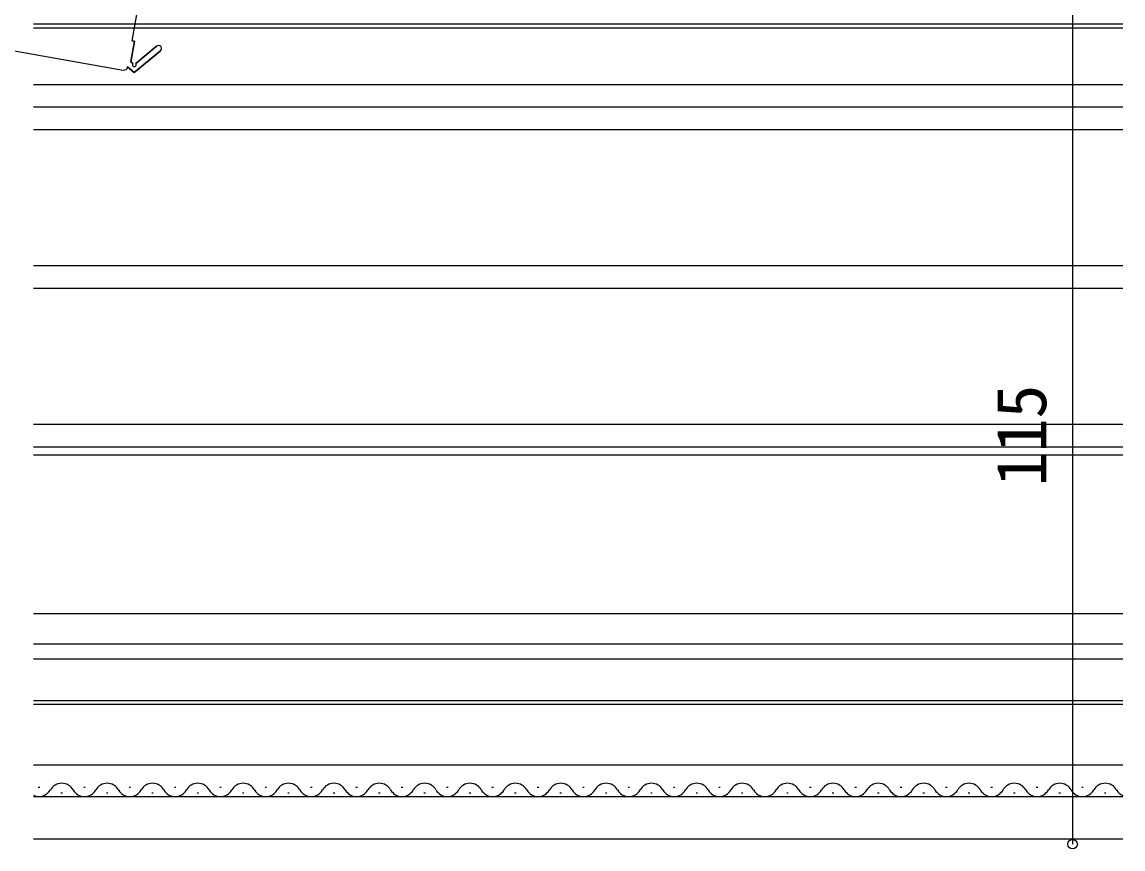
# Model space of a CAD drawing. Units: millimetres, scale not verified. Extents: x -525 to 525, y -783 to 778.
# Drawn here: x -311.9 to -166.2, y -481.5 to -372.1 of the extents above; entities that cross this region are included whole.
import ezdxf
from ezdxf.enums import TextEntityAlignment as Align

# ---------------------------------------------------------------- set-up
doc = ezdxf.new("R2010")
doc.units = ezdxf.units.MM
doc.header["$LTSCALE"] = 4
doc.layers.add('0-4_YKK_12', color=2, linetype='Continuous')
doc.layers.add('0-7_YKK_D', color=6, linetype='Continuous')
doc.styles.add('ＭＳ ゴシック', font='')
doc.styles.get('ＭＳ ゴシック').set_extended_font_data('MS Gothic')

msp = doc.modelspace()

# ---------------------------------------------------------------- linework, layer by layer
at = {"layer": '0-4_YKK_12'}
for p, q in [((-310.322, -372.388), (-166.236, -372.388)), ((-310.322, -372.888), (-166.236, -372.888)), ((-316.194, -375.367), (-298.467, -378.488)), ((-294.06, -375.345), (-296.808, -377.623)), ((-296.808, -377.623), (-294.06, -375.345)), ((-310.322, -380.388), (-166.236, -380.388)), ((-166.236, -383.387), (-310.322, -383.387)), ((-166.236, -386.388), (-310.322, -386.388)), ((-166.236, -404.388), (-310.322, -404.388)), ((-166.236, -407.388), (-310.322, -407.388)), ((-166.236, -425.383), (-310.322, -425.387)), ((-166.236, -428.388), (-310.322, -428.388)), ((-310.322, -429.388), (-166.236, -429.388)), ((-310.322, -450.388), (-166.236, -450.388)), ((-310.322, -454.388), (-166.236, -454.388)), ((-310.322, -456.388), (-166.236, -456.388)), ((-310.322, -461.888), (-166.236, -461.888)), ((-310.322, -462.388), (-166.236, -462.388)), ((-310.322, -470.388), (-166.236, -470.388)), ((-310.322, -474.588), (-166.236, -474.588)), ((-309.7, -473.328), (-309.5, -473.328)), ((-306.7, -474.088), (-306.5, -474.088)), ((-303.7, -473.328), (-303.5, -473.328)), ((-300.7, -474.088), (-300.5, -474.088)), ((-297.7, -473.328), (-297.5, -473.328)), ((-294.7, -474.088), (-294.5, -474.088)), ((-291.7, -473.328), (-291.5, -473.328)), ((-288.7, -474.088), (-288.5, -474.088)), ((-285.7, -473.328), (-285.5, -473.328)), ((-282.7, -474.088), (-282.5, -474.088)), ((-279.7, -473.328), (-279.5, -473.328)), ((-276.7, -474.088), (-276.5, -474.088)), ((-273.7, -473.328), (-273.5, -473.328)), ((-270.7, -474.088), (-270.5, -474.088)), ((-267.7, -473.328), (-267.5, -473.328)), ((-264.7, -474.088), (-264.5, -474.088)), ((-261.7, -473.328), (-261.5, -473.328)), ((-258.7, -474.088), (-258.5, -474.088)), ((-255.7, -473.328), (-255.5, -473.328)), ((-252.7, -474.088), (-252.5, -474.088)), ((-249.7, -473.328), (-249.5, -473.328)), ((-246.7, -474.088), (-246.5, -474.088)), ((-243.7, -473.328), (-243.5, -473.328)), ((-240.7, -474.088), (-240.5, -474.088)), ((-237.7, -473.328), (-237.5, -473.328)), ((-234.7, -474.088), (-234.5, -474.088)), ((-231.7, -473.328), (-231.5, -473.328)), ((-228.7, -474.088), (-228.5, -474.088)), ((-225.7, -473.328), (-225.5, -473.328)), ((-222.7, -474.088), (-222.5, -474.088)), ((-219.7, -473.328), (-219.5, -473.328)), ((-216.7, -474.088), (-216.5, -474.088)), ((-210.7, -474.088), (-210.5, -474.088)), ((-207.7, -473.328), (-207.5, -473.328)), ((-204.7, -474.088), (-204.5, -474.088)), ((-201.7, -473.328), (-201.5, -473.328)), ((-198.7, -474.088), (-198.5, -474.088)), ((-195.7, -473.328), (-195.5, -473.328)), ((-192.7, -474.088), (-192.5, -474.088)), ((-189.7, -473.328), (-189.5, -473.328)), ((-186.7, -474.088), (-186.5, -474.088)), ((-183.7, -473.328), (-183.5, -473.328)), ((-180.7, -474.088), (-180.5, -474.088)), ((-177.7, -473.328), (-177.5, -473.328)), ((-174.7, -474.088), (-174.5, -474.088)), ((-171.7, -473.328), (-171.5, -473.328)), ((-168.7, -474.088), (-168.5, -474.088)), ((-310.322, -480.188), (-166.236, -480.188))]:
    msp.add_line(p, q, dxfattribs=at)
for points in [[(-297.192, -377.622), (-297.462, -377.395), (-296.985, -374.687), (-297.281, -374.635), (-293.987, -355.923)], [(-297.281, -374.635), (-296.985, -374.687), (-297.462, -377.395), (-297.192, -377.622)], [(-297.888, -378.082), (-297.003, -378.824), (-293.55, -375.961)], [(-293.55, -375.961), (-297.003, -378.824), (-297.888, -378.082)]]:
    msp.add_lwpolyline(points, dxfattribs=at)
for centre, radius, start, end in [((-293.805, -375.653), 0.4, 309.65827, 129.65827), ((-293.805, -375.653), 0.4, 309.65827, 129.65827), ((-298.38, -377.995), 0.5, 260.01529, 350.01529), ((-297, -377.783), 0.25, 140.01529, 39.65827), ((-297, -377.783), 0.25, 140.01529, 39.65827), ((-306.6, -474.546), 1.718, 29.20254, 150.79746), ((-300.6, -474.546), 1.718, 29.20254, 150.79746), ((-294.6, -474.546), 1.718, 29.20254, 150.79746), ((-288.6, -474.546), 1.718, 29.20254, 150.79746), ((-282.6, -474.546), 1.718, 29.20254, 150.79746), ((-276.6, -474.546), 1.718, 29.20254, 150.79746), ((-270.6, -474.546), 1.718, 29.20254, 150.79746), ((-264.6, -474.546), 1.718, 29.20254, 150.79746), ((-258.6, -474.546), 1.718, 29.20254, 150.79746), ((-252.6, -474.546), 1.718, 29.20254, 150.79746), ((-246.6, -474.546), 1.718, 29.20254, 150.79746), ((-240.6, -474.546), 1.718, 29.20254, 150.79746), ((-234.6, -474.546), 1.718, 29.20254, 150.79746), ((-228.6, -474.546), 1.718, 29.20254, 150.79746), ((-222.6, -474.546), 1.718, 29.20254, 150.79746), ((-216.6, -474.546), 1.718, 29.20254, 150.79746), ((-210.6, -474.546), 1.718, 29.20254, 150.79746), ((-204.6, -474.546), 1.718, 29.20254, 150.79746), ((-198.6, -474.546), 1.718, 29.20254, 150.79746), ((-192.6, -474.546), 1.718, 29.20254, 150.79746), ((-186.6, -474.546), 1.718, 29.20254, 150.79746), ((-180.6, -474.546), 1.718, 29.20254, 150.79746), ((-174.6, -474.546), 1.718, 29.20254, 150.79746), ((-168.6, -474.546), 1.718, 29.20254, 150.79746), ((-309.6, -472.869), 1.718, 245.15024, 330.79746), ((-303.6, -472.869), 1.718, 209.20254, 330.79746), ((-297.6, -472.869), 1.718, 209.20254, 330.79746), ((-291.6, -472.869), 1.718, 209.20254, 330.79746), ((-285.6, -472.869), 1.718, 209.20254, 330.79746), ((-279.6, -472.869), 1.718, 209.20254, 330.79746), ((-273.6, -472.869), 1.718, 209.20254, 330.79746), ((-267.6, -472.869), 1.718, 209.20254, 330.79746), ((-261.6, -472.869), 1.718, 209.20254, 330.79746), ((-255.6, -472.869), 1.718, 209.20254, 330.79746), ((-249.6, -472.869), 1.718, 209.20254, 330.79746), ((-243.6, -472.869), 1.718, 209.20254, 330.79746), ((-237.6, -472.869), 1.718, 209.20254, 330.79746), ((-231.6, -472.869), 1.718, 209.20254, 330.79746), ((-225.6, -472.869), 1.718, 209.20254, 330.79746), ((-219.6, -472.869), 1.718, 209.20254, 330.79746), ((-213.6, -472.869), 1.718, 209.20254, 330.79746), ((-207.6, -472.869), 1.718, 209.20254, 330.79746), ((-201.6, -472.869), 1.718, 209.20254, 330.79746), ((-195.6, -472.869), 1.718, 209.20254, 330.79746), ((-189.6, -472.869), 1.718, 209.20254, 330.79746), ((-183.6, -472.869), 1.718, 209.20254, 330.79746), ((-177.6, -472.869), 1.718, 209.20254, 330.79746), ((-171.6, -472.869), 1.718, 209.20254, 330.79746), ((-165.6, -472.869), 1.718, 209.20254, 248.26569)]:
    msp.add_arc(centre, radius, start, end, dxfattribs=at)
at = {"layer": '0-7_YKK_D'}
msp.add_line((-172.91, -365.888), (-172.91, -480.888), dxfattribs=at)
msp.add_circle((-172.91, -480.888), 0.637, dxfattribs=at)

# ---------------------------------------------------------------- texts
at = {"layer": '0-7_YKK_D', "style": 'ＭＳ ゴシック'}
msp.add_text('115', height=6.598, rotation=90, dxfattribs=at).set_placement((-174.41, -433.564), align=Align.BOTTOM_LEFT)

doc.saveas('drawing.dxf')
